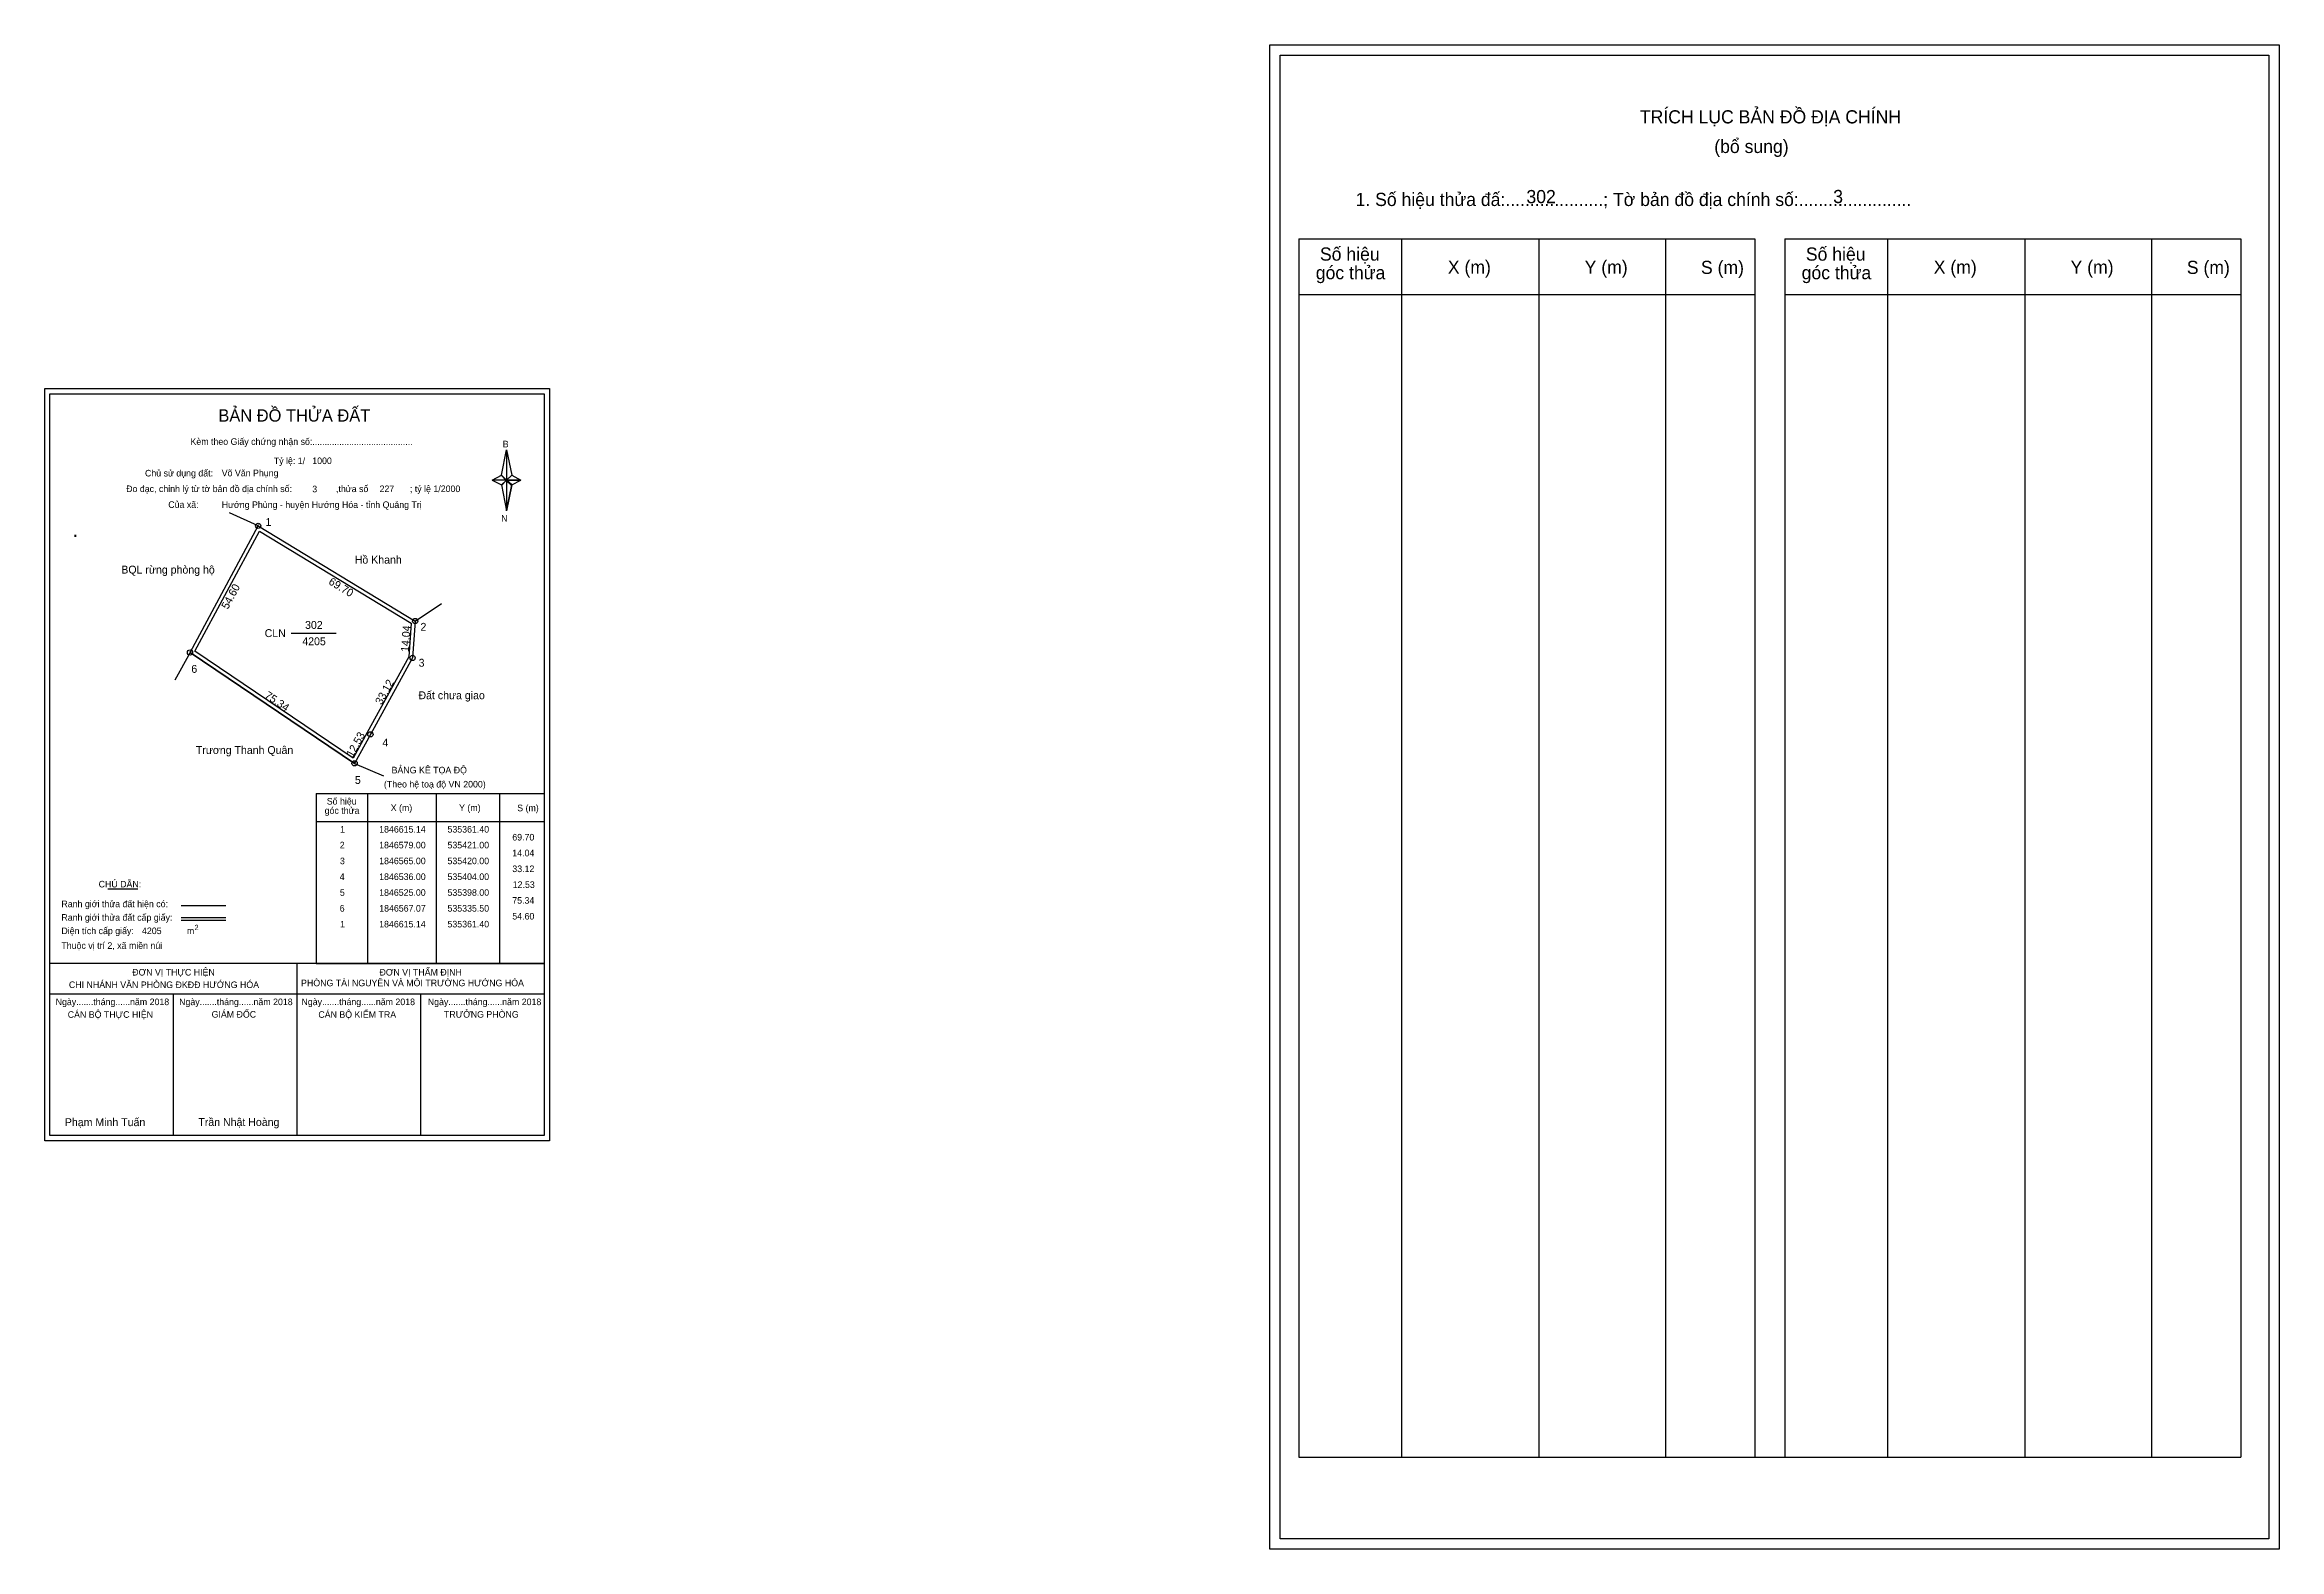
# Model space of a CAD drawing. Extents: x 534399 to 536129, y 1846227 to 1846798.
# Drawn here: x 535280 to 536129, y 1846227 to 1846798 of the extents above; entities that cross this region are included whole.
import ezdxf

# ---------------------------------------------------------------- set-up
doc = ezdxf.new("R2010")
doc.units = 0
for name, color, linetype in [('Level 1', 7, 'Continuous'), ('Level 10', 7, 'Continuous'), ('Level 11', 7, 'Continuous'), ('Level 13', 7, 'Continuous'), ('Level 27', 7, 'Continuous'), ('Level 3', 7, 'Continuous'), ('Level 36', 7, 'Continuous'), ('Level 49', 7, 'Continuous'), ('Level 53', 7, 'Continuous'), ('Level 55', 7, 'Continuous'), ('Level 6', 7, 'Continuous'), ('Level 60', 7, 'Continuous'), ('Level 63', 7, 'Continuous'), ('Level 9', 7, 'Continuous')]:
    doc.layers.add(name, color=color, linetype=linetype)

msp = doc.modelspace()

# ---------------------------------------------------------------- linework, layer by layer
at = {"layer": 'Level 1'}
for p, q in [((535749.49, 1846793.8), (535749.49, 1846793.8)), ((535756.55, 1846724.09), (535929.76, 1846724.09)), ((535795.73, 1846261.56), (535795.73, 1846724.09)), ((535847.88, 1846261.56), (535847.88, 1846724.09)), ((535895.82, 1846724.09), (535895.82, 1846261.56)), ((535929.76, 1846724.09), (535929.76, 1846261.56)), ((535941.07, 1846724.09), (536114.27, 1846724.09)), ((535980.25, 1846261.56), (535980.25, 1846724.09)), ((536032.39, 1846261.56), (536032.39, 1846724.09)), ((536080.34, 1846724.09), (536080.34, 1846261.56)), ((536114.27, 1846724.09), (536114.27, 1846261.56)), ((535756.55, 1846703.03), (535929.76, 1846703.03)), ((535941.07, 1846703.03), (536114.27, 1846703.03)), ((535282.32, 1846665.32), (535282.32, 1846665.32)), ((535453.74, 1846634.43), (535455.71, 1846644.07)), ((535455.71, 1846644.07), (535455.71, 1846632.55)), ((535455.71, 1846644.07), (535457.67, 1846634.43)), ((535450.29, 1846632.55), (535453.74, 1846634.43)), ((535453.74, 1846634.43), (535455.71, 1846632.55)), ((535455.56, 1846632.33), (535453.74, 1846634.22)), ((535455.71, 1846632.55), (535453.74, 1846630.71)), ((535455.56, 1846632.33), (535453.74, 1846630.49)), ((535453.74, 1846630.49), (535455.56, 1846632.33)), ((535453.74, 1846630.71), (535455.71, 1846620.85)), ((535457.53, 1846634.22), (535455.56, 1846632.33)), ((535455.56, 1846632.33), (535457.53, 1846634.22)), ((535457.53, 1846630.49), (535455.56, 1846632.33)), ((535457.67, 1846634.43), (535455.71, 1846632.55)), ((535455.71, 1846632.55), (535455.71, 1846620.85)), ((535455.71, 1846632.55), (535461.12, 1846632.55)), ((535455.71, 1846632.55), (535457.67, 1846630.71)), ((535457.67, 1846630.71), (535455.71, 1846620.85)), ((535457.67, 1846630.71), (535461.12, 1846632.55)), ((535383.41, 1846513.49), (535470.01, 1846513.49)), ((535403, 1846448.96), (535403, 1846513.49)), ((535429.07, 1846448.96), (535429.07, 1846513.49)), ((535453.05, 1846513.49), (535453.05, 1846448.96)), ((535383.41, 1846502.96), (535470.01, 1846502.96)), ((535304.23, 1846477.38), (535315.64, 1846477.38)), ((535332.1, 1846470.98), (535349.11, 1846470.98)), ((535332.1, 1846466.53), (535349.11, 1846466.53)), ((535332.1, 1846465.43), (535349.11, 1846465.43)), ((535389.14, 1846448.96), (535282.31, 1846448.96)), ((535470.01, 1846448.96), (535365.17, 1846448.96)), ((535376.16, 1846383.74), (535376.16, 1846448.96)), ((535383.41, 1846448.96), (535470.01, 1846448.96)), ((535470.02, 1846437.41), (535282.31, 1846437.41)), ((535329.24, 1846383.74), (535329.24, 1846437.41)), ((535423.09, 1846383.74), (535423.09, 1846437.41)), ((535470.01, 1846383.74), (535470.01, 1846383.74)), ((535756.55, 1846261.56), (536114.27, 1846261.56)), ((536124.89, 1846230.65), (536124.89, 1846230.65))]:
    msp.add_line(p, q, dxfattribs=at)
for points in [[(535453.74, 1846634.43), (535455.71, 1846644.07), (535455.71, 1846632.55)], [(535450.29, 1846632.55), (535453.74, 1846630.71), (535455.71, 1846632.55)], [(535455.71, 1846632.55), (535457.67, 1846634.43), (535461.12, 1846632.55)], [(535455.71, 1846632.55), (535455.71, 1846620.85), (535457.67, 1846630.71)]]:
    msp.add_lwpolyline(points, close=True, dxfattribs=at)
at = {"layer": 'Level 10'}
msp.add_line((535335.5, 1846567.07), (535398, 1846525), dxfattribs=at)
for points in [[(535361.4, 1846615.14), (535421, 1846579), (535420, 1846565), (535404, 1846536), (535398, 1846525), (535335.5, 1846567.07)], [(535361.93, 1846613.18), (535419.54, 1846578.25), (535418.63, 1846565.41), (535402.77, 1846536.67), (535397.51, 1846527.02), (535337.33, 1846567.52)]]:
    msp.add_lwpolyline(points, close=True, dxfattribs=at)
at = {"layer": 'Level 11'}
for centre in [(535361.4, 1846615.14), (535361.4, 1846615.14), (535421, 1846579), (535335.5, 1846567.07), (535420, 1846565), (535404, 1846536), (535398, 1846525)]:
    msp.add_circle(centre, 1, dxfattribs=at)
at = {"layer": 'Level 27'}
for p, q in [((535361.4, 1846615.14), (535350.44, 1846620.04)), ((535421, 1846579), (535430.98, 1846585.66)), ((535335.5, 1846567.07), (535329.75, 1846556.54)), ((535398, 1846525), (535409.01, 1846520.22))]:
    msp.add_line(p, q, dxfattribs=at)
at = {"layer": 'Level 3'}
for p, q in [((535756.55, 1846724.09), (535756.55, 1846261.56)), ((535941.07, 1846724.09), (535941.07, 1846261.56)), ((535383.41, 1846513.49), (535383.41, 1846448.96))]:
    msp.add_line(p, q, dxfattribs=at)
at = {"layer": 'Level 63'}
for points in [[(535745.49, 1846797.8), (536128.89, 1846797.8), (536128.89, 1846226.65), (535745.49, 1846226.65)], [(535749.49, 1846793.8), (536124.89, 1846793.8), (536124.89, 1846230.65), (535749.49, 1846230.65)], [(535280.31, 1846667.32), (535472.02, 1846667.32), (535472.02, 1846381.74), (535280.31, 1846381.74)], [(535282.31, 1846665.32), (535470.02, 1846665.32), (535470.02, 1846383.74), (535282.31, 1846383.74)]]:
    msp.add_lwpolyline(points, close=True, dxfattribs=at)
at = {"layer": 'Level 9'}
msp.add_line((535373.85, 1846574.43), (535391.01, 1846574.43), dxfattribs=at)

# ---------------------------------------------------------------- texts
at = {"layer": 'Level 1'}
for s, height, p in [('TRÍCH LỤC BẢN ĐỒ ĐỊA CHÍNH', 5, (535886.07, 1846767.92)), ('(bổ sung)', 5, (535914.32, 1846756.68)), ('1. Số hiệu thửa đấ:....................; Tờ bản đồ địa chính số:.......................', 5, (535778.1, 1846736.56)), ('Số hiệu', 5, (535764.58, 1846715.82)), ('Số hiệu', 5, (535949.1, 1846715.82)), ('góc thửa', 5, (535763, 1846708.76)), ('X (m)', 5, (535813.15, 1846710.87)), ('Y (m)', 5, (535865.1, 1846710.87)), ('S (m)', 5, (535909.26, 1846710.77)), ('góc thửa', 5, (535947.51, 1846708.76)), ('X (m)', 5, (535997.66, 1846710.87)), ('Y (m)', 5, (536049.62, 1846710.87)), ('S (m)', 5, (536093.77, 1846710.77)), ('BẢN ĐỒ THỬA ĐẤT', 4.6657, (535346.28, 1846654.72)), ('Kèm theo Giấy chứng nhận số:.........................................', 2.5, (535335.67, 1846645.89)), ('B', 2.5, (535454.25, 1846644.95)), ('Chủ sử dụng đất:', 2.5, (535318.4, 1846633.9)), ('Đo đạc, chỉnh lý từ tờ bản đồ địa chính số:                  ,thửa số                 ; tỷ lệ 1/2000', 2.5, (535311.25, 1846627.97)), ('Của xã:', 2.5, (535327.24, 1846621.97)), ('N', 2.5, (535453.65, 1846616.78)), ('(Theo hệ toạ độ VN 2000)', 2.5, (535409.14, 1846515.83)), ('BẢNG KÊ TỌA ĐỘ', 2.5, (535412.05, 1846521.19)), ('góc thửa', 2.5, (535386.63, 1846505.83)), ('Số hiệu', 2.5, (535387.43, 1846509.36)), ('X (m)', 2.5, (535411.71, 1846506.88)), ('Y (m)', 2.5, (535437.68, 1846506.88)), ('S (m)', 2.5, (535459.76, 1846506.83)), ('CHÚ DẪN:', 2.5, (535300.8, 1846477.89)), ('Ranh giới thửa đất hiện có:', 2.5, (535286.66, 1846470.39)), ('Ranh giới thửa đất cấp giấy:', 2.5, (535286.66, 1846465.25)), ('Thuộc vị trí 2, xã miền núi', 2.5, (535286.66, 1846454.57)), ('Diện tích cấp giấy:', 2.5, (535286.66, 1846460.17)), ('m', 2.5, (535334.32, 1846460.19)), ('2', 2, (535337.22, 1846461.7)), ('CHI NHÁNH VĂN PHÒNG ĐKĐĐ HƯỚNG HÓA', 2.5, (535289.51, 1846439.69)), ('ĐƠN VỊ THỰC HIỆN', 2.5, (535313.55, 1846444.45)), ('PHÒNG TÀI NGUYÊN VÀ MÔI TRƯỜNG HƯỚNG HÓA', 2.5, (535377.68, 1846440.38)), ('ĐƠN VỊ THẨM ĐỊNH', 2.5, (535407.45, 1846444.45)), ('Ngày.......tháng......năm 2018', 2.5, (535284.48, 1846433.21)), ('CÁN BỘ THỰC HIỆN', 2.5, (535289.06, 1846428.4)), ('Ngày.......tháng......năm 2018', 2.5, (535331.36, 1846433.21)), ('GIÁM ĐỐC', 2.5, (535343.7, 1846428.46)), ('Ngày.......tháng......năm 2018', 2.5, (535377.83, 1846433.21)), ('CÁN BỘ KIỂM TRA', 2.5, (535384.24, 1846428.4)), ('Ngày.......tháng......năm 2018', 2.5, (535425.79, 1846433.21)), ('TRƯỞNG PHÒNG', 2.5, (535431.93, 1846428.46)), ('Phạm Minh Tuấn', 3, (535287.97, 1846387.28)), ('Trần Nhật Hoàng', 3, (535338.67, 1846387.33))]:
    msp.add_text(s, height=height, dxfattribs=at).set_placement(p)
at = {"layer": 'Level 10'}
msp.add_text('Hồ Khanh', height=3, dxfattribs=at).set_placement((535398.06, 1846600.81))
at = {"layer": 'Level 11'}
msp.add_text('Tỷ lệ: 1/', height=2.5, dxfattribs=at).set_placement((535367.32, 1846638.58))
at = {"layer": 'Level 13'}
for s, p in [('CLN', (535363.85, 1846572.93)), ('302', (535379.19, 1846576.03)), ('4205', (535378.14, 1846569.83))]:
    msp.add_text(s, height=3, dxfattribs=at).set_placement(p)
at = {"layer": 'Level 36'}
msp.add_text('.', height=6, dxfattribs=at).set_placement((535290.82, 1846610.87))
at = {"layer": 'Level 49'}
for s, rotation, p in [('54.60', 61.68432, (535349.86, 1846583.23)), ('69.70', 328.76839, (535387.83, 1846593.2)), ('14.04', 85.91438, (535418.55, 1846567.22)), ('75.34', 326.05471, (535363.57, 1846550.1)), ('33.12', 61.11342, (535408.23, 1846546.99)), ('12.53', 61.38954, (535397.3, 1846527.05))]:
    msp.add_text(s, height=3, rotation=rotation, dxfattribs=at).set_placement(p)
at = {"layer": 'Level 53'}
for s, p in [('1', (535392.51, 1846498.71)), ('1846615.14', (535407.33, 1846498.71)), ('535361.40', (535433.27, 1846498.71)), ('2', (535392.36, 1846492.71)), ('1846579.00', (535407.33, 1846492.71)), ('535421.00', (535433.27, 1846492.71)), ('69.70', (535457.88, 1846495.71)), ('14.04', (535457.87, 1846489.71)), ('4', (535392.35, 1846480.71)), ('3', (535392.44, 1846486.71)), ('1846565.00', (535407.33, 1846486.71)), ('1846536.00', (535407.33, 1846480.71)), ('535420.00', (535433.27, 1846486.71)), ('535404.00', (535433.27, 1846480.71)), ('33.12', (535457.9, 1846483.71)), ('5', (535392.4, 1846474.71)), ('1846525.00', (535407.33, 1846474.71)), ('535398.00', (535433.27, 1846474.71)), ('75.34', (535457.87, 1846471.71)), ('12.53', (535458.05, 1846477.71)), ('6', (535392.35, 1846468.71)), ('1', (535392.51, 1846462.71)), ('1846615.14', (535407.33, 1846462.71)), ('1846567.07', (535407.35, 1846468.71)), ('535335.50', (535433.27, 1846468.71)), ('535361.40', (535433.27, 1846462.71)), ('54.60', (535457.88, 1846465.71))]:
    msp.add_text(s, height=2.5, dxfattribs=at).set_placement(p)
at = {"layer": 'Level 55'}
for s, height, p in [('1', 0.8, (535361.18, 1846615.14)), ('0', 0.22, (535361.32, 1846614.92)), ('0', 0.22, (535361.32, 1846614.92)), ('0', 0.22, (535361.32, 1846614.92)), ('0', 0.22, (535361.32, 1846614.92)), ('2', 0.8, (535420.73, 1846579)), ('0', 0.22, (535420.92, 1846578.78)), ('0', 0.22, (535420.92, 1846578.78)), ('0', 0.22, (535420.92, 1846578.78)), ('6', 0.8, (535335.23, 1846567.07)), ('303', 0.22, (535335.27, 1846566.85)), ('0', 0.22, (535335.42, 1846566.85)), ('0', 0.22, (535335.42, 1846566.85)), ('3', 0.8, (535419.75, 1846565)), ('0', 0.22, (535419.92, 1846564.78)), ('4', 0.8, (535403.72, 1846536)), ('0', 0.22, (535403.92, 1846535.78)), ('303', 0.22, (535397.77, 1846524.78)), ('5', 0.8, (535397.74, 1846525)), ('0', 0.22, (535397.92, 1846524.78))]:
    msp.add_text(s, height=height, dxfattribs=at).set_placement(p)
at = {"layer": 'Level 6'}
for s, height, p in [('302', 5, (535843, 1846737.64)), ('3', 5, (535959.49, 1846737.68)), ('Võ Văn Phụng', 2.5, (535347.54, 1846633.97)), ('1000', 2.5, (535381.92, 1846638.6)), ('3', 2.5, (535381.92, 1846627.88)), ('227', 2.5, (535407.48, 1846627.96)), ('Hướng Phùng - huyện Hướng Hóa - tỉnh Quảng Trị', 2.5, (535347.55, 1846621.93)), ('4205', 2.5, (535317.26, 1846460.17))]:
    msp.add_text(s, height=height, dxfattribs=at).set_placement(p)
at = {"layer": 'Level 60'}
for s, p in [('BQL rừng phòng hộ', (535309.42, 1846597.03)), ('Đất chưa giao', (535422.25, 1846549.34)), ('Trương Thanh Quân', (535337.72, 1846528.55))]:
    msp.add_text(s, height=3, dxfattribs=at).set_placement(p)
at = {"layer": 'Level 9'}
for s, p in [('1', (535364.16, 1846615.11)), ('2', (535423.02, 1846575.31)), ('6', (535336, 1846559.35)), ('3', (535422.32, 1846561.68)), ('4', (535408.58, 1846531.42)), ('5', (535398.11, 1846517.19))]:
    msp.add_text(s, height=3, dxfattribs=at).set_placement(p)

doc.saveas('drawing.dxf')
